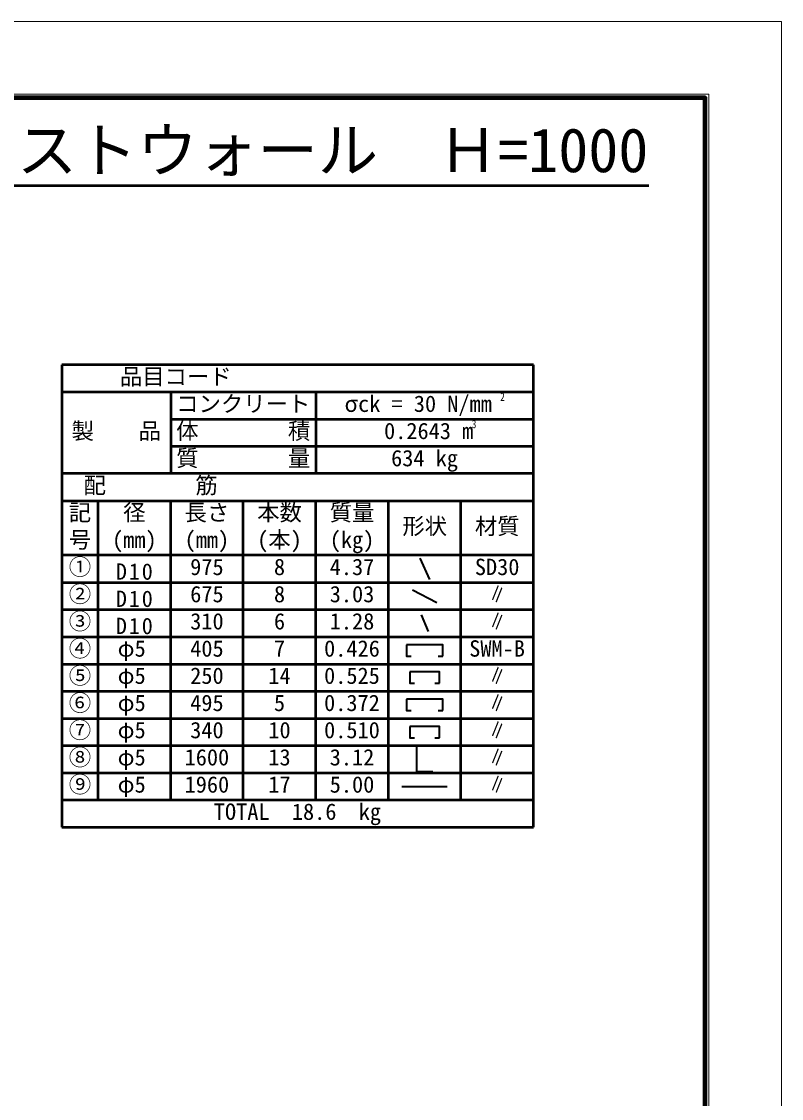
# Model space of a CAD drawing. Units: millimetres, scale not verified. Extents: x -2102 to 2102, y -1485 to 1485.
# Drawn here: x 1055 to 2102, y 0 to 1485 of the extents above; entities that cross this region are included whole.
import ezdxf
from ezdxf.enums import TextEntityAlignment as Align

# ---------------------------------------------------------------- set-up
doc = ezdxf.new("R2010")
doc.units = ezdxf.units.MM
doc.header["$LTSCALE"] = 5
doc.layers.add('0-0_V-nasSTD', color=7, linetype='Continuous', lineweight=50)
doc.styles.add('ＭＳ ゴシック', font='')
doc.styles.get('ＭＳ ゴシック').set_extended_font_data('MS Gothic')

msp = doc.modelspace()

# ---------------------------------------------------------------- linework, layer by layer
at = {"layer": '0-0_V-nasSTD'}
for p, q in [((717.074, 1259.068), (1919.762, 1259.068)), ((1110.781, 1011.567), (1110.781, 374.067)), ((1760.781, 1011.567), (1110.781, 1011.567)), ((1760.781, 374.067), (1760.781, 1011.567)), ((1760.781, 974.067), (1110.781, 974.067)), ((1260.781, 974.067), (1260.781, 861.567)), ((1460.781, 974.067), (1460.781, 861.567)), ((1260.781, 936.567), (1760.781, 936.567)), ((1760.781, 899.067), (1260.781, 899.067)), ((1760.781, 861.567), (1110.781, 861.567)), ((1110.781, 824.067), (1760.781, 824.067)), ((1110.781, 824.067), (1110.781, 786.567)), ((1160.781, 411.567), (1160.781, 824.067)), ((1260.781, 411.567), (1260.781, 824.067)), ((1360.781, 411.567), (1360.781, 824.067)), ((1460.781, 411.567), (1460.781, 824.067)), ((1560.781, 411.567), (1560.781, 824.067)), ((1660.781, 411.567), (1660.781, 824.067)), ((1760.781, 749.067), (1110.781, 749.067)), ((1110.781, 711.567), (1760.781, 711.567)), ((1110.781, 674.067), (1760.781, 674.067)), ((1110.781, 636.567), (1760.781, 636.567)), ((1110.781, 599.067), (1760.781, 599.067)), ((1110.781, 561.567), (1760.781, 561.567)), ((1110.781, 524.067), (1760.781, 524.067)), ((1110.781, 486.567), (1760.781, 486.567)), ((1110.781, 449.067), (1760.781, 449.067)), ((1110.781, 411.567), (1760.781, 411.567)), ((1110.781, 374.067), (1760.781, 374.067))]:
    msp.add_line(p, q, dxfattribs=at)
at = {"layer": '0-0_V-nasSTD', "lineweight": 35}
for p, q in [((1604.242, 745.193), (1617.32, 715.44)), ((1594.21, 701.59), (1627.352, 684.044)), ((1605.751, 666.76), (1615.811, 643.873)), ((1629.531, 610.004), (1635.781, 610.004)), ((1624.844, 572.504), (1631.094, 572.504)), ((1629.531, 535.004), (1635.781, 535.004)), ((1624.844, 497.504), (1631.094, 497.504)), ((1579.531, 430.317), (1642.031, 430.317))]:
    msp.add_line(p, q, dxfattribs=at)
at = {"layer": '0-0_V-nasSTD', "lineweight": 18}
for points in [[(-2102.5, -1485), (-2102.5, 1485), (2102.5, 1485), (2102.5, -1485)], [(-2002.5, -1385), (-2002.5, 1385), (2002.5, 1385), (2002.5, -1385)]]:
    msp.add_lwpolyline(points, close=True, dxfattribs=at)
at = {"layer": '0-0_V-nasSTD', "lineweight": 100}
msp.add_lwpolyline([(1997.5, -1380), (1997.5, 1380), (-1997.5, 1380)], dxfattribs=at)
at = {"layer": '0-0_V-nasSTD', "lineweight": 35}
for points in [[(1585.781, 625.629), (1585.781, 610.004), (1592.031, 610.004)], [(1635.781, 610.004), (1635.781, 625.629), (1585.781, 625.629)], [(1590.469, 588.129), (1590.469, 572.504), (1596.719, 572.504)], [(1631.094, 572.504), (1631.094, 588.129), (1590.469, 588.129)], [(1585.781, 550.629), (1585.781, 535.004), (1592.031, 535.004)], [(1635.781, 535.004), (1635.781, 550.629), (1585.781, 550.629)], [(1590.469, 513.129), (1590.469, 497.504), (1596.719, 497.504)], [(1631.094, 497.504), (1631.094, 513.129), (1590.469, 513.129)], [(1599.601, 484.621), (1599.601, 451.012), (1621.961, 451.012)]]:
    msp.add_lwpolyline(points, dxfattribs=at)

# ---------------------------------------------------------------- texts
at = {"layer": '0-0_V-nasSTD', "style": 'ＭＳ ゴシック'}
for s, height, p in [('プレキャストウォール  Ｈ=1000', 60.81, (717.074, 1259.068)), ('品目コード', 22.58, (1190.781, 977.417)), ('コンクリート', 22.58, (1268.381, 939.917)), ('σck = 30 N/mm', 22.58, (1500.338, 939.917)), ('製\u3000\u3000品', 22.58, (1124.181, 902.417)), ('体\u3000\u3000\u3000\u3000積', 22.58, (1268.381, 902.417)), (' 0.2643 m', 22.58, (1539.502, 902.417)), ('質\u3000\u3000\u3000\u3000量', 22.58, (1268.381, 864.917)), ('634 kg', 22.58, (1564.581, 864.917)), ('配\u3000\u3000\u3000\u3000筋', 22.58, (1140.781, 827.417)), ('記', 22.58, (1120.381, 789.917)), ('径', 22.58, (1195.381, 789.917)), ('長さ', 22.58, (1279.981, 789.917)), ('本数', 22.58, (1379.981, 789.917)), ('質量', 22.58, (1479.981, 789.917)), ('形状', 22.58, (1579.981, 771.167)), ('材質', 22.58, (1679.981, 771.167)), ('号', 22.58, (1120.381, 752.417)), ('(mm)', 22.58, (1179.981, 752.417)), ('(mm)', 22.58, (1279.981, 752.417)), ('(本)', 22.58, (1379.981, 752.417)), ('(kg)', 22.58, (1479.981, 752.417)), ('①', 22.58, (1120.381, 714.917)), ('975', 22.58, (1287.681, 714.901)), ('8', 22.58, (1403.081, 714.917)), ('4.37', 22.58, (1479.981, 714.917)), ('SD30', 22.58, (1679.981, 714.917)), ('②', 22.58, (1120.381, 677.417)), ('675', 22.58, (1287.681, 677.401)), ('8', 22.58, (1403.081, 677.417)), ('3.03', 22.58, (1479.981, 677.417)), ('③', 22.58, (1120.381, 639.917)), ('310', 22.58, (1287.681, 639.901)), ('6', 22.58, (1403.081, 639.917)), ('1.28', 22.58, (1479.981, 639.917)), ('④', 22.58, (1120.381, 602.417)), ('φ5', 22.58, (1187.681, 602.417)), ('405', 22.58, (1287.681, 602.401)), ('7', 22.58, (1403.081, 602.417)), ('0.426', 22.58, (1472.205, 602.417)), ('SWM-B', 22.58, (1672.19, 602.417)), ('⑤', 22.58, (1120.381, 564.917)), ('250', 22.58, (1287.681, 564.901)), ('0.525', 22.58, (1472.205, 564.917)), ('φ5', 22.58, (1187.681, 564.917)), ('14', 22.58, (1395.381, 564.917)), ('⑥', 22.58, (1120.381, 527.417)), ('φ5', 22.58, (1187.681, 527.417)), ('495', 22.58, (1287.681, 527.401)), ('5', 22.58, (1403.081, 527.417)), ('0.372', 22.58, (1472.205, 527.417)), ('⑦', 22.58, (1120.381, 489.917)), ('φ5', 22.58, (1187.681, 489.917)), ('340', 22.58, (1287.681, 489.901)), ('10', 22.58, (1395.381, 489.917)), ('0.510', 22.58, (1472.205, 489.917)), ('⑧', 22.58, (1120.381, 452.417)), ('φ5', 22.58, (1187.681, 452.417)), ('1600', 22.58, (1279.981, 452.417)), ('13', 22.58, (1395.381, 452.417)), ('3.12', 22.58, (1479.981, 452.417)), ('⑨', 22.58, (1120.381, 414.917)), ('φ5', 22.58, (1187.681, 414.917)), ('1960', 22.58, (1279.981, 414.917)), ('17', 22.58, (1395.381, 414.917)), ('5.00', 22.58, (1479.981, 414.917)), ('TOTAL  18.6  kg', 22.58, (1320.281, 377.417))]:
    msp.add_text(s, height=height, dxfattribs=at).set_placement(p, align=Align.BOTTOM_LEFT)
at = {"layer": '0-0_V-nasSTD', "style": 'ＭＳ ゴシック', "width": 0.8}
for s, height, p in [('2', 11.29, (1715.064, 958.524)), ('3', 11.29, (1675.9, 920.897)), ('∥', 22.58, (1698.461, 677.417)), ('∥', 22.58, (1698.461, 639.917)), ('∥', 22.58, (1698.461, 564.917)), ('∥', 22.58, (1698.461, 527.417)), ('∥', 22.58, (1698.461, 489.917)), ('∥', 22.58, (1698.461, 452.417)), ('∥', 22.58, (1698.461, 414.917))]:
    msp.add_text(s, height=height, dxfattribs=at).set_placement(p, align=Align.BOTTOM_LEFT)
at = {"layer": '0-0_V-nasSTD', "char_height": 22.58, "attachment_point": 7, "style": 'ＭＳ ゴシック'}
for insert in [(1185.181, 714.917), (1185.181, 677.417), (1185.181, 639.917)]:
    msp.add_mtext('\\T1.16;D10', dxfattribs=dict(at, insert=insert))

doc.saveas('drawing.dxf')
